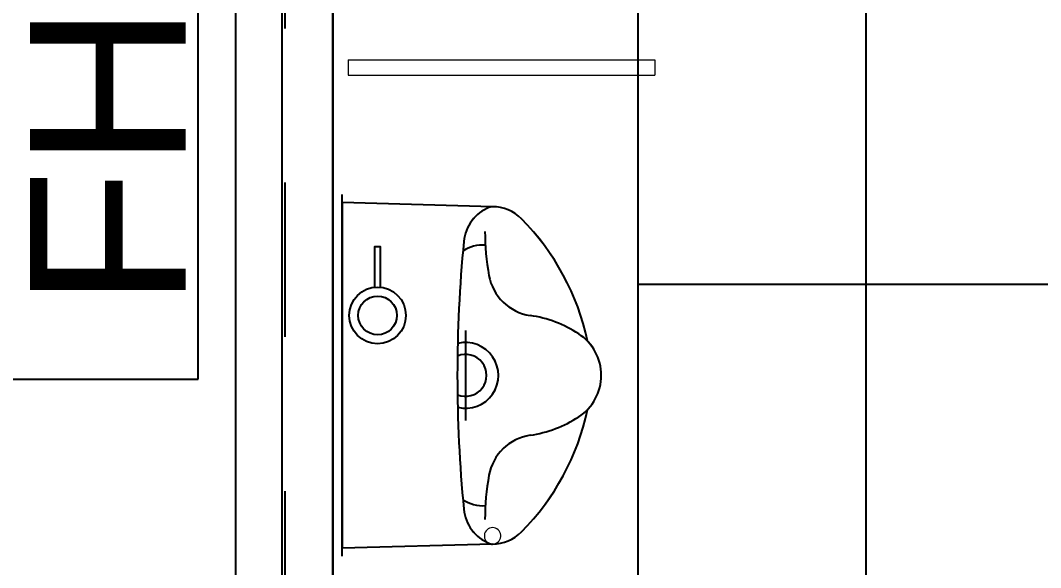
# Model space of a CAD drawing. Header units: millimetres. Extents: x 2148 to 2681, y 758 to 986.
# Drawn here: x 2307.487 to 2308.314, y 949.019 to 949.462 of the extents above; entities that cross this region are included whole.
import ezdxf

# ---------------------------------------------------------------- set-up
doc = ezdxf.new("R2010")
doc.units = ezdxf.units.MM
doc.linetypes.add('CENTER', pattern=[2, 1.25, -0.25, 0.25, -0.25])
doc.linetypes.add('CENTER2', pattern=[28.575, 19.05, -3.175, 3.175, -3.175])
for name, color, linetype in [('0.1', 193, 'Continuous'), ('0.4', 121, 'Continuous'), ('4', 4, 'Continuous'), ('D', 1, 'Continuous'), ('DR', 7, 'Continuous'), ('hacht', 8, 'Continuous'), ('HATCH', 8, 'Continuous'), ('S_GRID LINES', 252, 'Continuous')]:
    doc.layers.add(name, color=color, linetype=linetype)
doc.styles.add('MMTX$0$ESMX$0$X-OPTA1D', font='x-opta1d')

msp = doc.modelspace()

# ---------------------------------------------------------------- hatches: boundary and pattern name
at = {"layer": 'hacht', "ltscale": 0.05}
h = msp.add_hatch(dxfattribs=at)
h.set_pattern_fill('NET', color=256, scale=2.375, style=0)
h.set_pattern_definition([(0, (82133.1097, 3047.26358), (0, 0.296875), []), (90, (82133.1097, 3047.26358), (-0.296875, 2e-17), [])])
h.paths.add_polyline_path([(2308.6764025, 949.608491), (2308.7014025, 949.608491), (2308.7014025, 949.633491), (2309.1014025, 949.633491, 0.37895078), (2308.7014025, 950.008491), (2308.6764025, 950.008491), (2308.6764025, 950.4326617), (2308.6466668, 950.4326617), (2308.2466668, 950.4326617), (2307.75239, 950.4326617), (2307.75239, 950.3415499), (2307.9875558, 950.3415499), (2307.9875558, 949.9338362), (2308.0009959, 949.9338362), (2308.0009959, 949.9213362), (2307.9875558, 949.9213362), (2307.9875558, 949.4300491), (2308.0009959, 949.4300491), (2308.0009959, 949.4175491), (2307.9875558, 949.4175491), (2307.9875558, 948.9361779), (2308.0009959, 948.9361779), (2308.0009959, 948.9236779), (2307.9875558, 948.9236779), (2307.9875558, 948.4361779), (2308.0009959, 948.4361779), (2308.0009959, 948.4236779), (2307.9875558, 948.4236779), (2307.9875558, 948.4014659), (2307.75239, 948.4014659), (2307.75239, 947.6650508), (2308.1507242, 947.6650508), (2308.1507242, 948.1200508), (2308.1757242, 948.1200508, -0.41374725), (2308.6007242, 947.6650508), (2309.2464025, 947.6650508), (2309.2464025, 948.5215723), (2308.8464025, 948.5215723), (2308.8464025, 948.5929748), (2308.8714025, 948.5929748), (2308.8714025, 948.6179748), (2309.1714025, 948.6179748, 0.42638434), (2308.8723685, 948.8930369, 0.00085957), (2308.8714025, 948.8929748), (2308.8464025, 948.8929748), (2308.8464025, 949.0932632), (2308.8714025, 949.0932632), (2308.8714025, 949.1182632), (2309.1714025, 949.1182632, 0.42638434), (2308.8723685, 949.3933253, 0.00085957), (2308.8714025, 949.3932632), (2308.8464025, 949.3932632), (2308.8464025, 949.5227688), (2308.6764025, 949.5227688)])
h.paths.add_polyline_path([(2309.1484928, 950.2499078, -0.00112156), (2309.1490007, 950.2504881, 0.00332144)], flags=17)
h.paths.add_polyline_path([(2309.2411482, 950.1145375, 0.10439804), (2309.3404538, 950.1159242), (2309.4122846, 950.1363326), (2309.459526, 950.1500047), (2309.470425, 950.1591366), (2309.470425, 950.234482), (2309.4939905, 950.234482, -0.41421356), (2309.5153958, 950.2130768, -0.39000704), (2309.4957725, 950.1917458), (2309.4957725, 950.1621719), (2309.4890816, 950.1621719), (2309.4890816, 950.1916715), (2309.470425, 950.1916715), (2309.470425, 950.1591366), (2309.459526, 950.1500047), (2309.4122846, 950.1363326), (2309.3404538, 950.1159242, -0.10439804)])
h.paths.add_polyline_path([(2309.1490007, 950.1689134, -0.19353763), (2309.1344223, 950.2097007, 0.19353762), (2309.1490007, 950.1689134, 0.1598959), (2309.2413632, 950.1144903, -0.1598959)], flags=16)
h.paths.add_polyline_path([(2308.5267884, 949.0335802), (2308.0943399, 949.0335802), (2308.0943399, 948.8444669), (2308.5267884, 948.8444669)], flags=24)

# ---------------------------------------------------------------- linework, layer by layer
at = {"color": 8, "ltscale": 0.05, "elevation": 0}
msp.add_lwpolyline([(2307.73989, 948.4014659), (2307.9875558, 948.4014659), (2307.9875558, 950.3415499), (2307.73989, 950.3415499)], close=True, dxfattribs=at)
at = {"layer": '0.1'}
for p, q in [((2307.747573, 949.0279016, 0), (2307.747573, 949.3207346, 0)), ((2307.747573, 949.0279016, 0), (2307.747573, 949.3207346, 0)), ((2307.747573, 949.0279016, 0), (2307.747573, 949.3207346, 0)), ((2307.747573, 949.0279016, 0), (2307.747573, 949.3207346, 0)), ((2307.747573, 949.0279016, 0), (2307.747573, 949.3207346, 0)), ((2307.747573, 949.0279016, 0), (2307.747573, 949.3207346, 0)), ((2307.747573, 949.0279016, 0), (2307.747573, 949.3207346, 0)), ((2307.747573, 949.0279016, 0), (2307.747573, 949.3207346, 0)), ((2307.747573, 949.0279016, 0), (2307.747573, 949.3207346, 0)), ((2307.747573, 949.0279016, 0), (2307.747573, 949.3207346, 0)), ((2307.747573, 949.3142518, 0), (2307.747573, 949.0343844, 0)), ((2307.869488, 949.3109838, 0), (2307.747573, 949.3142518, 0)), ((2307.747573, 949.3142518, 0), (2307.747573, 949.0343844, 0)), ((2307.869488, 949.3109838, 0), (2307.747573, 949.3142518, 0)), ((2307.747573, 949.3142518, 0), (2307.747573, 949.0343844, 0)), ((2307.869488, 949.3109838, 0), (2307.747573, 949.3142518, 0)), ((2307.747573, 949.3142518, 0), (2307.747573, 949.0343844, 0)), ((2307.869488, 949.3109838, 0), (2307.747573, 949.3142518, 0)), ((2307.747573, 949.3142518, 0), (2307.747573, 949.0343844, 0)), ((2307.869488, 949.3109838, 0), (2307.747573, 949.3142518, 0)), ((2307.747573, 949.3142518, 0), (2307.747573, 949.0343844, 0)), ((2307.869488, 949.3109838, 0), (2307.747573, 949.3142518, 0)), ((2307.747573, 949.3142518, 0), (2307.747573, 949.0343844, 0)), ((2307.869488, 949.3109838, 0), (2307.747573, 949.3142518, 0)), ((2307.747573, 949.3142518, 0), (2307.747573, 949.0343844, 0)), ((2307.869488, 949.3109838, 0), (2307.747573, 949.3142518, 0)), ((2307.747573, 949.3142518, 0), (2307.747573, 949.0343844, 0)), ((2307.869488, 949.3109838, 0), (2307.747573, 949.3142518, 0)), ((2307.747573, 949.3142518, 0), (2307.747573, 949.0343844, 0)), ((2307.869488, 949.3109838, 0), (2307.747573, 949.3142518, 0)), ((2307.8475727, 949.2106439, 0), (2307.8475727, 949.1377119, 0)), ((2307.8475727, 949.2106439, 0), (2307.8475727, 949.1377119, 0)), ((2307.8475727, 949.2106439, 0), (2307.8475727, 949.1377119, 0)), ((2307.8475727, 949.2106439, 0), (2307.8475727, 949.1377119, 0)), ((2307.8475727, 949.2106439, 0), (2307.8475727, 949.1377119, 0)), ((2307.8475727, 949.2106439, 0), (2307.8475727, 949.1377119, 0)), ((2307.8475727, 949.2106439, 0), (2307.8475727, 949.1377119, 0)), ((2307.8475727, 949.2106439, 0), (2307.8475727, 949.1377119, 0)), ((2307.8475727, 949.2106439, 0), (2307.8475727, 949.1377119, 0)), ((2307.8475727, 949.2106439, 0), (2307.8475727, 949.1377119, 0)), ((2307.869488, 949.0376524, 0), (2307.747573, 949.0343844, 0)), ((2307.869488, 949.0376524, 0), (2307.747573, 949.0343844, 0)), ((2307.869488, 949.0376524, 0), (2307.747573, 949.0343844, 0)), ((2307.869488, 949.0376524, 0), (2307.747573, 949.0343844, 0)), ((2307.869488, 949.0376524, 0), (2307.747573, 949.0343844, 0)), ((2307.869488, 949.0376524, 0), (2307.747573, 949.0343844, 0)), ((2307.869488, 949.0376524, 0), (2307.747573, 949.0343844, 0)), ((2307.869488, 949.0376524, 0), (2307.747573, 949.0343844, 0)), ((2307.869488, 949.0376524, 0), (2307.747573, 949.0343844, 0)), ((2307.869488, 949.0376524, 0), (2307.747573, 949.0343844, 0))]:
    msp.add_line(p, q, dxfattribs=at)
for centre, radius, start, end in [((2307.8793476, 949.2795568, 0), 0.0333332, 111.7947487, 174.4420804), ((2307.8793476, 949.2795568, 0), 0.0333332, 111.7947487, 174.4420804), ((2307.8793476, 949.2795568, 0), 0.0333332, 111.7947487, 174.4420804), ((2307.8793476, 949.2795568, 0), 0.0333332, 111.7947487, 174.4420804), ((2307.8793476, 949.2795568, 0), 0.0333332, 111.7947487, 174.4420804), ((2307.8793476, 949.2795568, 0), 0.0333332, 111.7947487, 174.4420804), ((2307.8793476, 949.2795568, 0), 0.0333332, 111.7947487, 174.4420804), ((2307.8793476, 949.2795568, 0), 0.0333332, 111.7947487, 174.4420804), ((2307.8793476, 949.2795568, 0), 0.0333332, 111.7947487, 174.4420804), ((2307.8793476, 949.2795568, 0), 0.0333332, 111.7947487, 174.4420804), ((2307.8694467, 949.3043173, 0), 0.0066666, 89.6458022, 111.7947487), ((2307.8694467, 949.3043173, 0), 0.0066666, 89.6458022, 111.7947487), ((2307.8694467, 949.3043173, 0), 0.0066666, 89.6458022, 111.7947487), ((2307.8694467, 949.3043173, 0), 0.0066666, 89.6458022, 111.7947487), ((2307.8694467, 949.3043173, 0), 0.0066666, 89.6458022, 111.7947487), ((2307.8694467, 949.3043173, 0), 0.0066666, 89.6458022, 111.7947487), ((2307.8694467, 949.3043173, 0), 0.0066666, 89.6458022, 111.7947487), ((2307.8694467, 949.3043173, 0), 0.0066666, 89.6458022, 111.7947487), ((2307.8694467, 949.3043173, 0), 0.0066666, 89.6458022, 111.7947487), ((2307.8694467, 949.3043173, 0), 0.0066666, 89.6458022, 111.7947487), ((2307.8692819, 949.2776512, 0), 0.0333332, 44.7601461, 90), ((2307.8692819, 949.2776512, 0), 0.0333332, 44.7601461, 90), ((2307.8692819, 949.2776512, 0), 0.0333332, 44.7601461, 90), ((2307.8692819, 949.2776512, 0), 0.0333332, 44.7601461, 90), ((2307.8692819, 949.2776512, 0), 0.0333332, 44.7601461, 90), ((2307.8692819, 949.2776512, 0), 0.0333332, 44.7601461, 90), ((2307.8692819, 949.2776512, 0), 0.0333332, 44.7601461, 90), ((2307.8692819, 949.2776512, 0), 0.0333332, 44.7601461, 90), ((2307.8692819, 949.2776512, 0), 0.0333332, 44.7601461, 90), ((2307.8692819, 949.2776512, 0), 0.0333332, 44.7601461, 90), ((2307.7509387, 949.1602947, 0), 0.1999995, 12.1429335, 44.7601461), ((2307.7509387, 949.1602947, 0), 0.1999995, 12.1429335, 44.7601461), ((2307.7509387, 949.1602947, 0), 0.1999995, 12.1429335, 44.7601461), ((2307.7509387, 949.1602947, 0), 0.1999995, 12.1429335, 44.7601461), ((2307.7509387, 949.1602947, 0), 0.1999995, 12.1429335, 44.7601461), ((2307.7509387, 949.1602947, 0), 0.1999995, 12.1429335, 44.7601461), ((2307.7509387, 949.1602947, 0), 0.1999995, 12.1429335, 44.7601461), ((2307.7509387, 949.1602947, 0), 0.1999995, 12.1429335, 44.7601461), ((2307.7509387, 949.1602947, 0), 0.1999995, 12.1429335, 44.7601461), ((2307.7509387, 949.1602947, 0), 0.1999995, 12.1429335, 44.7601461), ((2308.0633148, 949.2909845, 0), 0.1999995, 180, 190.292817), ((2308.0633148, 949.2909845, 0), 0.1999995, 180, 190.292817), ((2308.0633148, 949.2909845, 0), 0.1999995, 180, 190.292817), ((2308.0633148, 949.2909845, 0), 0.1999995, 180, 190.292817), ((2308.0633148, 949.2909845, 0), 0.1999995, 180, 190.292817), ((2308.0633148, 949.2909845, 0), 0.1999995, 180, 190.292817), ((2308.0633148, 949.2909845, 0), 0.1999995, 180, 190.292817), ((2308.0633148, 949.2909845, 0), 0.1999995, 180, 190.292817), ((2308.0633148, 949.2909845, 0), 0.1999995, 180, 190.292817), ((2308.0633148, 949.2909845, 0), 0.1999995, 180, 190.292817), ((2308.9608329, 949.1743181, 0), 1.1199269, 174.4420804, 185.5579196), ((2308.9608329, 949.1743181, 0), 1.1199269, 174.4420804, 185.5579196), ((2308.9608329, 949.1743181, 0), 1.1199269, 174.4420804, 185.5579196), ((2308.9608329, 949.1743181, 0), 1.1199269, 174.4420804, 185.5579196), ((2308.9608329, 949.1743181, 0), 1.1199269, 174.4420804, 185.5579196), ((2308.9608329, 949.1743181, 0), 1.1199269, 174.4420804, 185.5579196), ((2308.9608329, 949.1743181, 0), 1.1199269, 174.4420804, 185.5579196), ((2308.9608329, 949.1743181, 0), 1.1199269, 174.4420804, 185.5579196), ((2308.9608329, 949.1743181, 0), 1.1199269, 174.4420804, 185.5579196), ((2308.9608329, 949.1743181, 0), 1.1199269, 174.4420804, 185.5579196), ((2307.8618448, 949.249925, 0), 0.0299999, 86.5994621, 123.1383206), ((2307.8618448, 949.249925, 0), 0.0299999, 86.5994621, 123.1383206), ((2307.8618448, 949.249925, 0), 0.0299999, 86.5994621, 123.1383206), ((2307.8618448, 949.249925, 0), 0.0299999, 86.5994621, 123.1383206), ((2307.8618448, 949.249925, 0), 0.0299999, 86.5994621, 123.1383206), ((2307.8618448, 949.249925, 0), 0.0299999, 86.5994621, 123.1383206), ((2307.8618448, 949.249925, 0), 0.0299999, 86.5994621, 123.1383206), ((2307.8618448, 949.249925, 0), 0.0299999, 86.5994621, 123.1383206), ((2307.8618448, 949.249925, 0), 0.0299999, 86.5994621, 123.1383206), ((2307.8618448, 949.249925, 0), 0.0299999, 86.5994621, 123.1383206), ((2307.9058901, 949.262396, 0), 0.0399999, 190.292817, 261.3901036), ((2307.9058901, 949.262396, 0), 0.0399999, 190.292817, 261.3901036), ((2307.9058901, 949.262396, 0), 0.0399999, 190.292817, 261.3901036), ((2307.9058901, 949.262396, 0), 0.0399999, 190.292817, 261.3901036), ((2307.9058901, 949.262396, 0), 0.0399999, 190.292817, 261.3901036), ((2307.9058901, 949.262396, 0), 0.0399999, 190.292817, 261.3901036), ((2307.9058901, 949.262396, 0), 0.0399999, 190.292817, 261.3901036), ((2307.9058901, 949.262396, 0), 0.0399999, 190.292817, 261.3901036), ((2307.9058901, 949.262396, 0), 0.0399999, 190.292817, 261.3901036), ((2307.9058901, 949.262396, 0), 0.0399999, 190.292817, 261.3901036), ((2307.8849312, 949.123974, 0), 0.0999997, 57.0420919, 81.3901036), ((2307.8849312, 949.123974, 0), 0.0999997, 57.0420919, 81.3901036), ((2307.8849312, 949.123974, 0), 0.0999997, 57.0420919, 81.3901036), ((2307.8849312, 949.123974, 0), 0.0999997, 57.0420919, 81.3901036), ((2307.8849312, 949.123974, 0), 0.0999997, 57.0420919, 81.3901036), ((2307.8849312, 949.123974, 0), 0.0999997, 57.0420919, 81.3901036), ((2307.8849312, 949.123974, 0), 0.0999997, 57.0420919, 81.3901036), ((2307.8849312, 949.123974, 0), 0.0999997, 57.0420919, 81.3901036), ((2307.8849312, 949.123974, 0), 0.0999997, 57.0420919, 81.3901036), ((2307.8849312, 949.123974, 0), 0.0999997, 57.0420919, 81.3901036), ((2307.9175725, 949.1743181, 0), 0.0399999, 302.9579081, 57.0420919), ((2307.9175725, 949.1743181, 0), 0.0399999, 302.9579081, 57.0420919), ((2307.9175725, 949.1743181, 0), 0.0399999, 302.9579081, 57.0420919), ((2307.9175725, 949.1743181, 0), 0.0399999, 302.9579081, 57.0420919), ((2307.9175725, 949.1743181, 0), 0.0399999, 302.9579081, 57.0420919), ((2307.9175725, 949.1743181, 0), 0.0399999, 302.9579081, 57.0420919), ((2307.9175725, 949.1743181, 0), 0.0399999, 302.9579081, 57.0420919), ((2307.9175725, 949.1743181, 0), 0.0399999, 302.9579081, 57.0420919), ((2307.9175725, 949.1743181, 0), 0.0399999, 302.9579081, 57.0420919), ((2307.9175725, 949.1743181, 0), 0.0399999, 302.9579081, 57.0420919), ((2307.8475727, 949.1743181, 0), 0.0266666, 256.1859408, 103.8140592), ((2307.8475727, 949.1743181, 0), 0.0266666, 256.1859408, 103.8140592), ((2307.8475727, 949.1743181, 0), 0.0266666, 256.1859408, 103.8140592), ((2307.8475727, 949.1743181, 0), 0.0266666, 256.1859408, 103.8140592), ((2307.8475727, 949.1743181, 0), 0.0266666, 256.1859408, 103.8140592), ((2307.8475727, 949.1743181, 0), 0.0266666, 256.1859408, 103.8140592), ((2307.8475727, 949.1743181, 0), 0.0266666, 256.1859408, 103.8140592), ((2307.8475727, 949.1743181, 0), 0.0266666, 256.1859408, 103.8140592), ((2307.8475727, 949.1743181, 0), 0.0266666, 256.1859408, 103.8140592), ((2307.8475727, 949.1743181, 0), 0.0266666, 256.1859408, 103.8140592), ((2307.8161136, 949.1743181, 0), 0.133333, 11.9264657, 12.1429335), ((2307.8161136, 949.1743181, 0), 0.133333, 11.9264657, 12.1429335), ((2307.8161136, 949.1743181, 0), 0.133333, 11.9264657, 12.1429335), ((2307.8161136, 949.1743181, 0), 0.133333, 11.9264657, 12.1429335), ((2307.8161136, 949.1743181, 0), 0.133333, 11.9264657, 12.1429335), ((2307.8161136, 949.1743181, 0), 0.133333, 11.9264657, 12.1429335), ((2307.8161136, 949.1743181, 0), 0.133333, 11.9264657, 12.1429335), ((2307.8161136, 949.1743181, 0), 0.133333, 11.9264657, 12.1429335), ((2307.8161136, 949.1743181, 0), 0.133333, 11.9264657, 12.1429335), ((2307.8161136, 949.1743181, 0), 0.133333, 11.9264657, 12.1429335), ((2307.8475727, 949.1743181, 0), 0.017, 247.3130539, 112.6869461), ((2307.8475727, 949.1743181, 0), 0.017, 247.3130539, 112.6869461), ((2307.8475727, 949.1743181, 0), 0.017, 247.3130539, 112.6869461), ((2307.8475727, 949.1743181, 0), 0.017, 247.3130539, 112.6869461), ((2307.8475727, 949.1743181, 0), 0.017, 247.3130539, 112.6869461), ((2307.8475727, 949.1743181, 0), 0.017, 247.3130539, 112.6869461), ((2307.8475727, 949.1743181, 0), 0.017, 247.3130539, 112.6869461), ((2307.8475727, 949.1743181, 0), 0.017, 247.3130539, 112.6869461), ((2307.8475727, 949.1743181, 0), 0.017, 247.3130539, 112.6869461), ((2307.8475727, 949.1743181, 0), 0.017, 247.3130539, 112.6869461), ((2307.7509387, 949.1883415, 0), 0.1999995, 315.2398539, 347.8570665), ((2307.7509387, 949.1883415, 0), 0.1999995, 315.2398539, 347.8570665), ((2307.7509387, 949.1883415, 0), 0.1999995, 315.2398539, 347.8570665), ((2307.7509387, 949.1883415, 0), 0.1999995, 315.2398539, 347.8570665), ((2307.7509387, 949.1883415, 0), 0.1999995, 315.2398539, 347.8570665), ((2307.7509387, 949.1883415, 0), 0.1999995, 315.2398539, 347.8570665), ((2307.7509387, 949.1883415, 0), 0.1999995, 315.2398539, 347.8570665), ((2307.7509387, 949.1883415, 0), 0.1999995, 315.2398539, 347.8570665), ((2307.7509387, 949.1883415, 0), 0.1999995, 315.2398539, 347.8570665), ((2307.7509387, 949.1883415, 0), 0.1999995, 315.2398539, 347.8570665), ((2307.8161136, 949.1743181, 0), 0.133333, 347.8570665, 348.0735343), ((2307.8161136, 949.1743181, 0), 0.133333, 347.8570665, 348.0735343), ((2307.8161136, 949.1743181, 0), 0.133333, 347.8570665, 348.0735343), ((2307.8161136, 949.1743181, 0), 0.133333, 347.8570665, 348.0735343), ((2307.8161136, 949.1743181, 0), 0.133333, 347.8570665, 348.0735343), ((2307.8161136, 949.1743181, 0), 0.133333, 347.8570665, 348.0735343), ((2307.8161136, 949.1743181, 0), 0.133333, 347.8570665, 348.0735343), ((2307.8161136, 949.1743181, 0), 0.133333, 347.8570665, 348.0735343), ((2307.8161136, 949.1743181, 0), 0.133333, 347.8570665, 348.0735343), ((2307.8161136, 949.1743181, 0), 0.133333, 347.8570665, 348.0735343), ((2307.8849312, 949.2246622, 0), 0.0999997, 278.6098964, 302.9579081), ((2307.8849312, 949.2246622, 0), 0.0999997, 278.6098964, 302.9579081), ((2307.8849312, 949.2246622, 0), 0.0999997, 278.6098964, 302.9579081), ((2307.8849312, 949.2246622, 0), 0.0999997, 278.6098964, 302.9579081), ((2307.8849312, 949.2246622, 0), 0.0999997, 278.6098964, 302.9579081), ((2307.8849312, 949.2246622, 0), 0.0999997, 278.6098964, 302.9579081), ((2307.8849312, 949.2246622, 0), 0.0999997, 278.6098964, 302.9579081), ((2307.8849312, 949.2246622, 0), 0.0999997, 278.6098964, 302.9579081), ((2307.8849312, 949.2246622, 0), 0.0999997, 278.6098964, 302.9579081), ((2307.8849312, 949.2246622, 0), 0.0999997, 278.6098964, 302.9579081), ((2307.9058901, 949.0862403, 0), 0.0399999, 98.6098964, 169.707183), ((2307.9058901, 949.0862403, 0), 0.0399999, 98.6098964, 169.707183), ((2307.9058901, 949.0862403, 0), 0.0399999, 98.6098964, 169.707183), ((2307.9058901, 949.0862403, 0), 0.0399999, 98.6098964, 169.707183), ((2307.9058901, 949.0862403, 0), 0.0399999, 98.6098964, 169.707183), ((2307.9058901, 949.0862403, 0), 0.0399999, 98.6098964, 169.707183), ((2307.9058901, 949.0862403, 0), 0.0399999, 98.6098964, 169.707183), ((2307.9058901, 949.0862403, 0), 0.0399999, 98.6098964, 169.707183), ((2307.9058901, 949.0862403, 0), 0.0399999, 98.6098964, 169.707183), ((2307.9058901, 949.0862403, 0), 0.0399999, 98.6098964, 169.707183), ((2308.0633148, 949.0576518, 0), 0.1999995, 169.707183, 180), ((2308.0633148, 949.0576518, 0), 0.1999995, 169.707183, 180), ((2308.0633148, 949.0576518, 0), 0.1999995, 169.707183, 180), ((2308.0633148, 949.0576518, 0), 0.1999995, 169.707183, 180), ((2308.0633148, 949.0576518, 0), 0.1999995, 169.707183, 180), ((2308.0633148, 949.0576518, 0), 0.1999995, 169.707183, 180), ((2308.0633148, 949.0576518, 0), 0.1999995, 169.707183, 180), ((2308.0633148, 949.0576518, 0), 0.1999995, 169.707183, 180), ((2308.0633148, 949.0576518, 0), 0.1999995, 169.707183, 180), ((2308.0633148, 949.0576518, 0), 0.1999995, 169.707183, 180), ((2307.8618448, 949.0987113, 0), 0.0299999, 236.8616794, 273.4005379), ((2307.8618448, 949.0987113, 0), 0.0299999, 236.8616794, 273.4005379), ((2307.8618448, 949.0987113, 0), 0.0299999, 236.8616794, 273.4005379), ((2307.8618448, 949.0987113, 0), 0.0299999, 236.8616794, 273.4005379), ((2307.8618448, 949.0987113, 0), 0.0299999, 236.8616794, 273.4005379), ((2307.8618448, 949.0987113, 0), 0.0299999, 236.8616794, 273.4005379), ((2307.8618448, 949.0987113, 0), 0.0299999, 236.8616794, 273.4005379), ((2307.8618448, 949.0987113, 0), 0.0299999, 236.8616794, 273.4005379), ((2307.8618448, 949.0987113, 0), 0.0299999, 236.8616794, 273.4005379), ((2307.8618448, 949.0987113, 0), 0.0299999, 236.8616794, 273.4005379), ((2307.8793476, 949.0690794, 0), 0.0333332, 185.5579196, 248.2052513), ((2307.8793476, 949.0690794, 0), 0.0333332, 185.5579196, 248.2052513), ((2307.8793476, 949.0690794, 0), 0.0333332, 185.5579196, 248.2052513), ((2307.8793476, 949.0690794, 0), 0.0333332, 185.5579196, 248.2052513), ((2307.8793476, 949.0690794, 0), 0.0333332, 185.5579196, 248.2052513), ((2307.8793476, 949.0690794, 0), 0.0333332, 185.5579196, 248.2052513), ((2307.8793476, 949.0690794, 0), 0.0333332, 185.5579196, 248.2052513), ((2307.8793476, 949.0690794, 0), 0.0333332, 185.5579196, 248.2052513), ((2307.8793476, 949.0690794, 0), 0.0333332, 185.5579196, 248.2052513), ((2307.8793476, 949.0690794, 0), 0.0333332, 185.5579196, 248.2052513), ((2307.8692819, 949.0709851, 0), 0.0333332, 270, 315.2398539), ((2307.8692819, 949.0709851, 0), 0.0333332, 270, 315.2398539), ((2307.8692819, 949.0709851, 0), 0.0333332, 270, 315.2398539), ((2307.8692819, 949.0709851, 0), 0.0333332, 270, 315.2398539), ((2307.8692819, 949.0709851, 0), 0.0333332, 270, 315.2398539), ((2307.8692819, 949.0709851, 0), 0.0333332, 270, 315.2398539), ((2307.8692819, 949.0709851, 0), 0.0333332, 270, 315.2398539), ((2307.8692819, 949.0709851, 0), 0.0333332, 270, 315.2398539), ((2307.8692819, 949.0709851, 0), 0.0333332, 270, 315.2398539), ((2307.8692819, 949.0709851, 0), 0.0333332, 270, 315.2398539), ((2307.8694467, 949.044319, 0), 0.0066666, 248.2052513, 270.3541978), ((2307.8694467, 949.044319, 0), 0.0066666, 248.2052513, 270.3541978), ((2307.8694467, 949.044319, 0), 0.0066666, 248.2052513, 270.3541978), ((2307.8694467, 949.044319, 0), 0.0066666, 248.2052513, 270.3541978), ((2307.8694467, 949.044319, 0), 0.0066666, 248.2052513, 270.3541978), ((2307.8694467, 949.044319, 0), 0.0066666, 248.2052513, 270.3541978), ((2307.8694467, 949.044319, 0), 0.0066666, 248.2052513, 270.3541978), ((2307.8694467, 949.044319, 0), 0.0066666, 248.2052513, 270.3541978), ((2307.8694467, 949.044319, 0), 0.0066666, 248.2052513, 270.3541978), ((2307.8694467, 949.044319, 0), 0.0066666, 248.2052513, 270.3541978)]:
    msp.add_arc(centre, radius, start, end, dxfattribs=at)
at = {"layer": '0.4', "color": 193, "lineweight": 0, "ltscale": 0.5}
for p, q in [((2307.747573, 949.2375587, 0), (2307.747573, 949.3142518, 0)), ((2307.747573, 949.3142518, 0), (2307.869488, 949.3109838, 0)), ((2307.747573, 949.2375587, 0), (2307.747573, 949.3142518, 0)), ((2307.747573, 949.3142518, 0), (2307.869488, 949.3109838, 0)), ((2307.747573, 949.2375587, 0), (2307.747573, 949.3142518, 0)), ((2307.747573, 949.3142518, 0), (2307.869488, 949.3109838, 0)), ((2307.747573, 949.2375587, 0), (2307.747573, 949.3142518, 0)), ((2307.747573, 949.3142518, 0), (2307.869488, 949.3109838, 0)), ((2307.747573, 949.2375587, 0), (2307.747573, 949.3142518, 0)), ((2307.747573, 949.3142518, 0), (2307.869488, 949.3109838, 0)), ((2307.747573, 949.2375587, 0), (2307.747573, 949.3142518, 0)), ((2307.747573, 949.3142518, 0), (2307.869488, 949.3109838, 0)), ((2307.747573, 949.2375587, 0), (2307.747573, 949.3142518, 0)), ((2307.747573, 949.3142518, 0), (2307.869488, 949.3109838, 0)), ((2307.747573, 949.2375587, 0), (2307.747573, 949.3142518, 0)), ((2307.747573, 949.3142518, 0), (2307.869488, 949.3109838, 0)), ((2307.747573, 949.2375587, 0), (2307.747573, 949.3142518, 0)), ((2307.747573, 949.3142518, 0), (2307.869488, 949.3109838, 0)), ((2307.747573, 949.2375587, 0), (2307.747573, 949.3142518, 0)), ((2307.747573, 949.3142518, 0), (2307.869488, 949.3109838, 0)), ((2307.8475727, 949.1573182, 0), (2307.8475727, 949.1913181, 0)), ((2307.8475727, 949.1573182, 0), (2307.8475727, 949.1913181, 0)), ((2307.8475727, 949.1573182, 0), (2307.8475727, 949.1913181, 0)), ((2307.8475727, 949.1573182, 0), (2307.8475727, 949.1913181, 0)), ((2307.8475727, 949.1573182, 0), (2307.8475727, 949.1913181, 0)), ((2307.8475727, 949.1573182, 0), (2307.8475727, 949.1913181, 0)), ((2307.8475727, 949.1573182, 0), (2307.8475727, 949.1913181, 0)), ((2307.8475727, 949.1573182, 0), (2307.8475727, 949.1913181, 0)), ((2307.8475727, 949.1573182, 0), (2307.8475727, 949.1913181, 0)), ((2307.8475727, 949.1573182, 0), (2307.8475727, 949.1913181, 0)), ((2307.747573, 949.0343844, 0), (2307.747573, 949.117559, 0)), ((2307.747573, 949.0343844, 0), (2307.747573, 949.117559, 0)), ((2307.747573, 949.0343844, 0), (2307.747573, 949.117559, 0)), ((2307.747573, 949.0343844, 0), (2307.747573, 949.117559, 0)), ((2307.747573, 949.0343844, 0), (2307.747573, 949.117559, 0)), ((2307.747573, 949.0343844, 0), (2307.747573, 949.117559, 0)), ((2307.747573, 949.0343844, 0), (2307.747573, 949.117559, 0)), ((2307.747573, 949.0343844, 0), (2307.747573, 949.117559, 0)), ((2307.747573, 949.0343844, 0), (2307.747573, 949.117559, 0)), ((2307.747573, 949.0343844, 0), (2307.747573, 949.117559, 0)), ((2307.869488, 949.0376524, 0), (2307.747573, 949.0343844, 0)), ((2307.869488, 949.0376524, 0), (2307.747573, 949.0343844, 0)), ((2307.869488, 949.0376524, 0), (2307.747573, 949.0343844, 0)), ((2307.869488, 949.0376524, 0), (2307.747573, 949.0343844, 0)), ((2307.869488, 949.0376524, 0), (2307.747573, 949.0343844, 0)), ((2307.869488, 949.0376524, 0), (2307.747573, 949.0343844, 0)), ((2307.869488, 949.0376524, 0), (2307.747573, 949.0343844, 0)), ((2307.869488, 949.0376524, 0), (2307.747573, 949.0343844, 0)), ((2307.869488, 949.0376524, 0), (2307.747573, 949.0343844, 0)), ((2307.869488, 949.0376524, 0), (2307.747573, 949.0343844, 0))]:
    msp.add_line(p, q, dxfattribs=at)
for centre, radius, start, end in [((2307.8793476, 949.2795568, 0), 0.0333332, 111.7947487, 186.8931763), ((2307.8793476, 949.2795568, 0), 0.0333332, 111.7947487, 186.8931763), ((2307.8793476, 949.2795568, 0), 0.0333332, 111.7947487, 186.8931763), ((2307.8793476, 949.2795568, 0), 0.0333332, 111.7947487, 186.8931763), ((2307.8793476, 949.2795568, 0), 0.0333332, 111.7947487, 186.8931763), ((2307.8793476, 949.2795568, 0), 0.0333332, 111.7947487, 186.8931763), ((2307.8793476, 949.2795568, 0), 0.0333332, 111.7947487, 186.8931763), ((2307.8793476, 949.2795568, 0), 0.0333332, 111.7947487, 186.8931763), ((2307.8793476, 949.2795568, 0), 0.0333332, 111.7947487, 186.8931763), ((2307.8793476, 949.2795568, 0), 0.0333332, 111.7947487, 186.8931763), ((2307.8793476, 949.2795568, 0), 0.0333332, 111.7947487, 174.4420804), ((2307.8793476, 949.2795568, 0), 0.0333332, 111.7947487, 174.4420804), ((2307.8793476, 949.2795568, 0), 0.0333332, 111.7947487, 174.4420804), ((2307.8793476, 949.2795568, 0), 0.0333332, 111.7947487, 174.4420804), ((2307.8793476, 949.2795568, 0), 0.0333332, 111.7947487, 174.4420804), ((2307.8793476, 949.2795568, 0), 0.0333332, 111.7947487, 174.4420804), ((2307.8793476, 949.2795568, 0), 0.0333332, 111.7947487, 174.4420804), ((2307.8793476, 949.2795568, 0), 0.0333332, 111.7947487, 174.4420804), ((2307.8793476, 949.2795568, 0), 0.0333332, 111.7947487, 174.4420804), ((2307.8793476, 949.2795568, 0), 0.0333332, 111.7947487, 174.4420804), ((2307.8694467, 949.3043173, 0), 0.0066666, 89.6458022, 111.7947487), ((2307.8694467, 949.3043173, 0), 0.0066666, 89.6458022, 111.7947487), ((2307.8694467, 949.3043173, 0), 0.0066666, 89.6458022, 111.7947487), ((2307.8694467, 949.3043173, 0), 0.0066666, 89.6458022, 111.7947487), ((2307.8694467, 949.3043173, 0), 0.0066666, 89.6458022, 111.7947487), ((2307.8694467, 949.3043173, 0), 0.0066666, 89.6458022, 111.7947487), ((2307.8694467, 949.3043173, 0), 0.0066666, 89.6458022, 111.7947487), ((2307.8694467, 949.3043173, 0), 0.0066666, 89.6458022, 111.7947487), ((2307.8694467, 949.3043173, 0), 0.0066666, 89.6458022, 111.7947487), ((2307.8694467, 949.3043173, 0), 0.0066666, 89.6458022, 111.7947487), ((2307.8694467, 949.3043173, 0), 0.0066666, 89.6458022, 111.7947487), ((2307.8694467, 949.3043173, 0), 0.0066666, 89.6458022, 111.7947487), ((2307.8694467, 949.3043173, 0), 0.0066666, 89.6458022, 111.7947487), ((2307.8694467, 949.3043173, 0), 0.0066666, 89.6458022, 111.7947487), ((2307.8694467, 949.3043173, 0), 0.0066666, 89.6458022, 111.7947487), ((2307.8694467, 949.3043173, 0), 0.0066666, 89.6458022, 111.7947487), ((2307.8694467, 949.3043173, 0), 0.0066666, 89.6458022, 111.7947487), ((2307.8694467, 949.3043173, 0), 0.0066666, 89.6458022, 111.7947487), ((2307.8694467, 949.3043173, 0), 0.0066666, 89.6458022, 111.7947487), ((2307.8694467, 949.3043173, 0), 0.0066666, 89.6458022, 111.7947487), ((2307.8692819, 949.2776512, 0), 0.0333332, 44.7601461, 89.6458022), ((2307.8692819, 949.2776512, 0), 0.0333332, 44.7601461, 89.6458022), ((2307.8692819, 949.2776512, 0), 0.0333332, 44.7601461, 89.6458022), ((2307.8692819, 949.2776512, 0), 0.0333332, 44.7601461, 89.6458022), ((2307.8692819, 949.2776512, 0), 0.0333332, 44.7601461, 89.6458022), ((2307.8692819, 949.2776512, 0), 0.0333332, 44.7601461, 89.6458022), ((2307.8692819, 949.2776512, 0), 0.0333332, 44.7601461, 89.6458022), ((2307.8692819, 949.2776512, 0), 0.0333332, 44.7601461, 89.6458022), ((2307.8692819, 949.2776512, 0), 0.0333332, 44.7601461, 89.6458022), ((2307.8692819, 949.2776512, 0), 0.0333332, 44.7601461, 89.6458022), ((2307.7509387, 949.1602947, 0), 0.1999995, 11.9984735, 44.7601461), ((2307.7509387, 949.1602947, 0), 0.1999995, 11.9984735, 44.7601461), ((2307.7509387, 949.1602947, 0), 0.1999995, 11.9984735, 44.7601461), ((2307.7509387, 949.1602947, 0), 0.1999995, 11.9984735, 44.7601461), ((2307.7509387, 949.1602947, 0), 0.1999995, 11.9984735, 44.7601461), ((2307.7509387, 949.1602947, 0), 0.1999995, 11.9984735, 44.7601461), ((2307.7509387, 949.1602947, 0), 0.1999995, 11.9984735, 44.7601461), ((2307.7509387, 949.1602947, 0), 0.1999995, 11.9984735, 44.7601461), ((2307.7509387, 949.1602947, 0), 0.1999995, 11.9984735, 44.7601461), ((2307.7509387, 949.1602947, 0), 0.1999995, 11.9984735, 44.7601461), ((2308.9608329, 949.1743181, 0), 1.1199269, 174.4420804, 185.5579196), ((2308.9608329, 949.1743181, 0), 1.1199269, 174.4420804, 185.5579196), ((2308.9608329, 949.1743181, 0), 1.1199269, 174.4420804, 185.5579196), ((2308.9608329, 949.1743181, 0), 1.1199269, 174.4420804, 185.5579196), ((2308.9608329, 949.1743181, 0), 1.1199269, 174.4420804, 185.5579196), ((2308.9608329, 949.1743181, 0), 1.1199269, 174.4420804, 185.5579196), ((2308.9608329, 949.1743181, 0), 1.1199269, 174.4420804, 185.5579196), ((2308.9608329, 949.1743181, 0), 1.1199269, 174.4420804, 185.5579196), ((2308.9608329, 949.1743181, 0), 1.1199269, 174.4420804, 185.5579196), ((2308.9608329, 949.1743181, 0), 1.1199269, 174.4420804, 185.5579196), ((2308.9608329, 949.1743181, 0), 1.1199269, 174.8397862, 178.6750716), ((2308.9608329, 949.1743181, 0), 1.1199269, 174.8397862, 178.6750716), ((2308.9608329, 949.1743181, 0), 1.1199269, 174.8397862, 178.6750716), ((2308.9608329, 949.1743181, 0), 1.1199269, 174.8397862, 178.6750716), ((2308.9608329, 949.1743181, 0), 1.1199269, 174.8397862, 178.6750716), ((2308.9608329, 949.1743181, 0), 1.1199269, 174.8397862, 178.6750716), ((2308.9608329, 949.1743181, 0), 1.1199269, 174.8397862, 178.6750716), ((2308.9608329, 949.1743181, 0), 1.1199269, 174.8397862, 178.6750716), ((2308.9608329, 949.1743181, 0), 1.1199269, 174.8397862, 178.6750716), ((2308.9608329, 949.1743181, 0), 1.1199269, 174.8397862, 178.6750716), ((2307.8618448, 949.249925, 0), 0.0299999, 121.3089605, 123.1383206), ((2307.8618448, 949.249925, 0), 0.0299999, 121.3089605, 123.1383206), ((2307.8618448, 949.249925, 0), 0.0299999, 121.3089605, 123.1383206), ((2307.8618448, 949.249925, 0), 0.0299999, 121.3089605, 123.1383206), ((2307.8618448, 949.249925, 0), 0.0299999, 121.3089605, 123.1383206), ((2307.8618448, 949.249925, 0), 0.0299999, 121.3089605, 123.1383206), ((2307.8618448, 949.249925, 0), 0.0299999, 121.3089605, 123.1383206), ((2307.8618448, 949.249925, 0), 0.0299999, 121.3089605, 123.1383206), ((2307.8618448, 949.249925, 0), 0.0299999, 121.3089605, 123.1383206), ((2307.8618448, 949.249925, 0), 0.0299999, 121.3089605, 123.1383206), ((2307.8475727, 949.1743181, 0), 0.0266666, 256.1859408, 103.8140592), ((2307.8475727, 949.1743181, 0), 0.0266666, 256.1859408, 103.8140592), ((2307.8475727, 949.1743181, 0), 0.0266666, 256.1859408, 103.8140592), ((2307.8475727, 949.1743181, 0), 0.0266666, 256.1859408, 103.8140592), ((2307.8475727, 949.1743181, 0), 0.0266666, 256.1859408, 103.8140592), ((2307.8475727, 949.1743181, 0), 0.0266666, 256.1859408, 103.8140592), ((2307.8475727, 949.1743181, 0), 0.0266666, 256.1859408, 103.8140592), ((2307.8475727, 949.1743181, 0), 0.0266666, 256.1859408, 103.8140592), ((2307.8475727, 949.1743181, 0), 0.0266666, 256.1859408, 103.8140592), ((2307.8475727, 949.1743181, 0), 0.0266666, 256.1859408, 103.8140592), ((2307.9175725, 949.1743181, 0), 0.0399999, 316.4614206, 43.5385794), ((2307.9175725, 949.1743181, 0), 0.0399999, 316.4614206, 43.5385794), ((2307.9175725, 949.1743181, 0), 0.0399999, 316.4614206, 43.5385794), ((2307.9175725, 949.1743181, 0), 0.0399999, 316.4614206, 43.5385794), ((2307.9175725, 949.1743181, 0), 0.0399999, 316.4614206, 43.5385794), ((2307.9175725, 949.1743181, 0), 0.0399999, 316.4614206, 43.5385794), ((2307.9175725, 949.1743181, 0), 0.0399999, 316.4614206, 43.5385794), ((2307.9175725, 949.1743181, 0), 0.0399999, 316.4614206, 43.5385794), ((2307.9175725, 949.1743181, 0), 0.0399999, 316.4614206, 43.5385794), ((2307.9175725, 949.1743181, 0), 0.0399999, 316.4614206, 43.5385794), ((2307.8475727, 949.1743181, 0), 0.017, 270, 90), ((2307.8475727, 949.1743181, 0), 0.017, 270, 90), ((2307.8475727, 949.1743181, 0), 0.017, 270, 90), ((2307.8475727, 949.1743181, 0), 0.017, 270, 90), ((2307.8475727, 949.1743181, 0), 0.017, 270, 90), ((2307.8475727, 949.1743181, 0), 0.017, 270, 90), ((2307.8475727, 949.1743181, 0), 0.017, 270, 90), ((2307.8475727, 949.1743181, 0), 0.017, 270, 90), ((2307.8475727, 949.1743181, 0), 0.017, 270, 90), ((2307.8475727, 949.1743181, 0), 0.017, 270, 90), ((2308.9608329, 949.1743181, 0), 1.1199269, 181.3249284, 185.1602138), ((2308.9608329, 949.1743181, 0), 1.1199269, 181.3249284, 185.1602138), ((2308.9608329, 949.1743181, 0), 1.1199269, 181.3249284, 185.1602138), ((2308.9608329, 949.1743181, 0), 1.1199269, 181.3249284, 185.1602138), ((2308.9608329, 949.1743181, 0), 1.1199269, 181.3249284, 185.1602138), ((2308.9608329, 949.1743181, 0), 1.1199269, 181.3249284, 185.1602138), ((2308.9608329, 949.1743181, 0), 1.1199269, 181.3249284, 185.1602138), ((2308.9608329, 949.1743181, 0), 1.1199269, 181.3249284, 185.1602138), ((2308.9608329, 949.1743181, 0), 1.1199269, 181.3249284, 185.1602138), ((2308.9608329, 949.1743181, 0), 1.1199269, 181.3249284, 185.1602138), ((2307.7509387, 949.1883415, 0), 0.1999995, 315.2398539, 348.0015265), ((2307.7509387, 949.1883415, 0), 0.1999995, 315.2398539, 348.0015265), ((2307.7509387, 949.1883415, 0), 0.1999995, 315.2398539, 348.0015265), ((2307.7509387, 949.1883415, 0), 0.1999995, 315.2398539, 348.0015265), ((2307.7509387, 949.1883415, 0), 0.1999995, 315.2398539, 348.0015265), ((2307.7509387, 949.1883415, 0), 0.1999995, 315.2398539, 348.0015265), ((2307.7509387, 949.1883415, 0), 0.1999995, 315.2398539, 348.0015265), ((2307.7509387, 949.1883415, 0), 0.1999995, 315.2398539, 348.0015265), ((2307.7509387, 949.1883415, 0), 0.1999995, 315.2398539, 348.0015265), ((2307.7509387, 949.1883415, 0), 0.1999995, 315.2398539, 348.0015265), ((2307.8618448, 949.0987113, 0), 0.0299999, 236.8616794, 238.6910395), ((2307.8618448, 949.0987113, 0), 0.0299999, 236.8616794, 238.6910395), ((2307.8618448, 949.0987113, 0), 0.0299999, 236.8616794, 238.6910395), ((2307.8618448, 949.0987113, 0), 0.0299999, 236.8616794, 238.6910395), ((2307.8618448, 949.0987113, 0), 0.0299999, 236.8616794, 238.6910395), ((2307.8618448, 949.0987113, 0), 0.0299999, 236.8616794, 238.6910395), ((2307.8618448, 949.0987113, 0), 0.0299999, 236.8616794, 238.6910395), ((2307.8618448, 949.0987113, 0), 0.0299999, 236.8616794, 238.6910395), ((2307.8618448, 949.0987113, 0), 0.0299999, 236.8616794, 238.6910395), ((2307.8618448, 949.0987113, 0), 0.0299999, 236.8616794, 238.6910395), ((2307.8793476, 949.0690794, 0), 0.0333332, 173.1068237, 248.2052513), ((2307.8793476, 949.0690794, 0), 0.0333332, 173.1068237, 248.2052513), ((2307.8793476, 949.0690794, 0), 0.0333332, 173.1068237, 248.2052513), ((2307.8793476, 949.0690794, 0), 0.0333332, 173.1068237, 248.2052513), ((2307.8793476, 949.0690794, 0), 0.0333332, 173.1068237, 248.2052513), ((2307.8793476, 949.0690794, 0), 0.0333332, 173.1068237, 248.2052513), ((2307.8793476, 949.0690794, 0), 0.0333332, 173.1068237, 248.2052513), ((2307.8793476, 949.0690794, 0), 0.0333332, 173.1068237, 248.2052513), ((2307.8793476, 949.0690794, 0), 0.0333332, 173.1068237, 248.2052513), ((2307.8793476, 949.0690794, 0), 0.0333332, 173.1068237, 248.2052513), ((2307.8793476, 949.0690794, 0), 0.0333332, 185.5579196, 248.2052513), ((2307.8793476, 949.0690794, 0), 0.0333332, 185.5579196, 248.2052513), ((2307.8793476, 949.0690794, 0), 0.0333332, 185.5579196, 248.2052513), ((2307.8793476, 949.0690794, 0), 0.0333332, 185.5579196, 248.2052513), ((2307.8793476, 949.0690794, 0), 0.0333332, 185.5579196, 248.2052513), ((2307.8793476, 949.0690794, 0), 0.0333332, 185.5579196, 248.2052513), ((2307.8793476, 949.0690794, 0), 0.0333332, 185.5579196, 248.2052513), ((2307.8793476, 949.0690794, 0), 0.0333332, 185.5579196, 248.2052513), ((2307.8793476, 949.0690794, 0), 0.0333332, 185.5579196, 248.2052513), ((2307.8793476, 949.0690794, 0), 0.0333332, 185.5579196, 248.2052513), ((2307.8694467, 949.044319, 0), 0.0066666, 270, 248.2052513), ((2307.8694467, 949.044319, 0), 0.0066666, 270, 248.2052513), ((2307.8694467, 949.044319, 0), 0.0066666, 270, 248.2052513), ((2307.8694467, 949.044319, 0), 0.0066666, 270, 248.2052513), ((2307.8694467, 949.044319, 0), 0.0066666, 270, 248.2052513), ((2307.8694467, 949.044319, 0), 0.0066666, 270, 248.2052513), ((2307.8694467, 949.044319, 0), 0.0066666, 270, 248.2052513), ((2307.8694467, 949.044319, 0), 0.0066666, 270, 248.2052513), ((2307.8694467, 949.044319, 0), 0.0066666, 270, 248.2052513), ((2307.8694467, 949.044319, 0), 0.0066666, 270, 248.2052513), ((2307.8692819, 949.0709851, 0), 0.0333332, 270.3541978, 315.2398539), ((2307.8692819, 949.0709851, 0), 0.0333332, 270.3541978, 315.2398539), ((2307.8692819, 949.0709851, 0), 0.0333332, 270.3541978, 315.2398539), ((2307.8692819, 949.0709851, 0), 0.0333332, 270.3541978, 315.2398539), ((2307.8692819, 949.0709851, 0), 0.0333332, 270.3541978, 315.2398539), ((2307.8692819, 949.0709851, 0), 0.0333332, 270.3541978, 315.2398539), ((2307.8692819, 949.0709851, 0), 0.0333332, 270.3541978, 315.2398539), ((2307.8692819, 949.0709851, 0), 0.0333332, 270.3541978, 315.2398539), ((2307.8692819, 949.0709851, 0), 0.0333332, 270.3541978, 315.2398539), ((2307.8692819, 949.0709851, 0), 0.0333332, 270.3541978, 315.2398539), ((2307.8694467, 949.044319, 0), 0.0066666, 248.2052513, 270), ((2307.8694467, 949.044319, 0), 0.0066666, 248.2052513, 270), ((2307.8694467, 949.044319, 0), 0.0066666, 248.2052513, 270), ((2307.8694467, 949.044319, 0), 0.0066666, 248.2052513, 270), ((2307.8694467, 949.044319, 0), 0.0066666, 248.2052513, 270), ((2307.8694467, 949.044319, 0), 0.0066666, 248.2052513, 270), ((2307.8694467, 949.044319, 0), 0.0066666, 248.2052513, 270), ((2307.8694467, 949.044319, 0), 0.0066666, 248.2052513, 270), ((2307.8694467, 949.044319, 0), 0.0066666, 248.2052513, 270), ((2307.8694467, 949.044319, 0), 0.0066666, 248.2052513, 270)]:
    msp.add_arc(centre, radius, start, end, dxfattribs=at)
at = {"layer": '4', "color": 4, "linetype": 'ByBlock', "ltscale": 0.5}
for p, q in [((2307.73989, 947.1336496), (2307.73989, 950.8594849)), ((2307.6610615, 949.7108039), (2307.6610615, 947.1336496))]:
    msp.add_line(p, q, dxfattribs=at)
at = {"layer": 'D', "ltscale": 0.5, "elevation": 0}
msp.add_lwpolyline([(2307.6309698, 949.1713016), (2307.6309698, 949.6264371), (2307.455796, 949.6264371), (2307.455796, 949.1713016)], close=True, dxfattribs=at)
at = {"layer": 'DR', "color": 7, "lineweight": 0, "ltscale": 0.5}
for p, q in [((2307.75239, 949.4300491), (2307.75239, 949.4175491)), ((2307.75239, 949.4300491), (2308.0009959, 949.4300491)), ((2308.0009959, 949.4300491), (2308.0009959, 949.4175491)), ((2307.75239, 949.4175491), (2308.0009959, 949.4175491))]:
    msp.add_line(p, q, dxfattribs=at)
at = {"layer": 'HATCH', "color": 8, "linetype": 'CENTER', "ltscale": 0.5}
msp.add_line((2307.7011005, 951.0804652), (2307.7011005, 946.9793118), dxfattribs=at)
at = {"layer": 'HATCH', "color": 8, "ltscale": 0.05, "elevation": 0}
msp.add_lwpolyline([(2307.7787158, 949.245704), (2307.7787158, 949.278327), (2307.7738155, 949.278327), (2307.7738155, 949.245704)], dxfattribs=at)
at = {"layer": 'HATCH', "color": 8, "ltscale": 0.05}
for radius in [0.0229622, 0.0156677]:
    msp.add_circle((2307.7762656, 949.2228729), radius, dxfattribs=at)
at = {"layer": 'S_GRID LINES', "linetype": 'CENTER2', "ltscale": 0.2}
msp.add_line((2307.6989709, 922.9776771, 0), (2307.6989709, 977.7411715, 0), dxfattribs=at)

# ---------------------------------------------------------------- texts
at = {"color": 2, "style": 'MMTX$0$ESMX$0$X-OPTA1D', "text_generation_flag": 6, "width": 1.1}
msp.add_text('FHC', height=0.126, rotation=270, dxfattribs=at).set_placement((2307.6206179, 949.2283178, 0))

doc.saveas('drawing.dxf')
